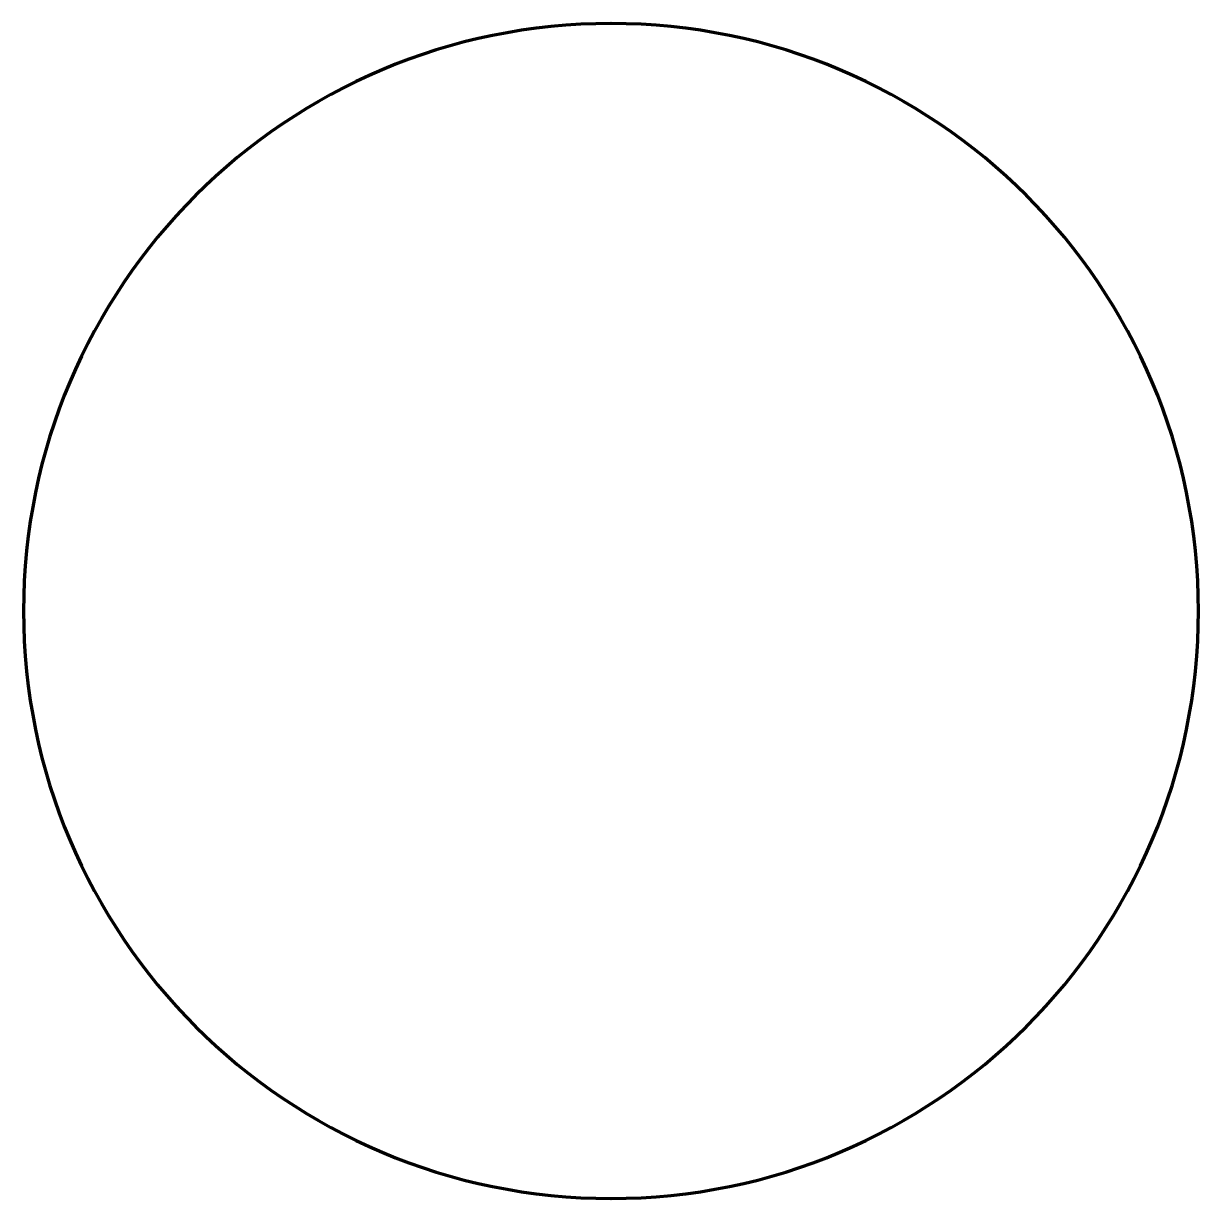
# Model space of a CAD drawing. Header units: millimetres. Extents: x -0.35 to 0.35, y -0.35 to 0.35.
import ezdxf

# ---------------------------------------------------------------- set-up
doc = ezdxf.new("R2010")
doc.units = ezdxf.units.MM
doc.layers.add('main', color=250, linetype='CONTINUOUS', lineweight=100)

msp = doc.modelspace()

# ---------------------------------------------------------------- linework, layer by layer
at = {"layer": 'main'}
for start, end in [(-270, 180), (0, 90), (-180, 270), (-90, 360)]:
    msp.add_arc((0, 0), 0.35, start, end, dxfattribs=at)

doc.saveas('drawing.dxf')
